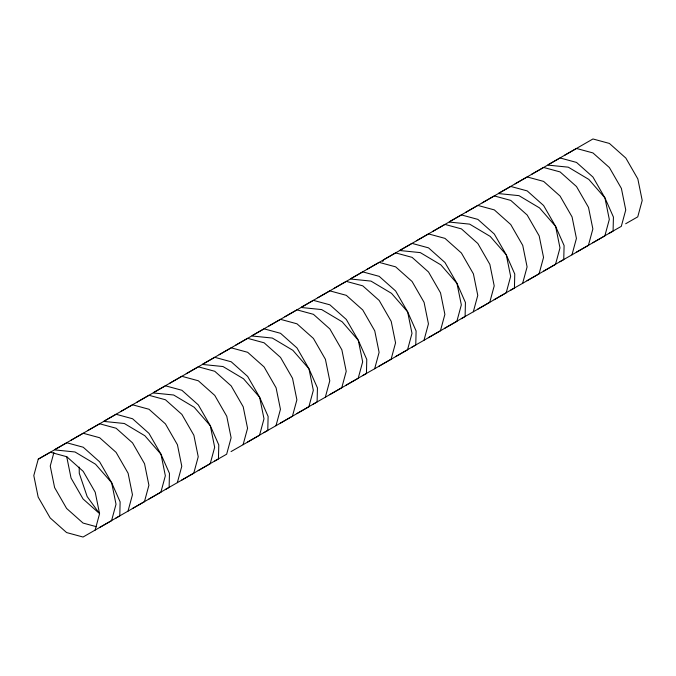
<?xml version="1.0" encoding="UTF-8"?>
<svg xmlns="http://www.w3.org/2000/svg" width="676" height="676" viewBox="0 0 676 676"><rect width="100%" height="100%" fill="white"/><g stroke="black" fill="none" stroke-linecap="round" stroke-linejoin="round"><path stroke-width="1.01" d="M111.827 520.419L119.787 515.898L120.125 501.871L111.658 482.723L95.544 464.226L75.002 451.974L54.435 449.878L38.253 459.148L33.8 475.549L38.16 497.063L50.159 517.934L66.594 532.561L83.047 537.031L111.565 520.647L116.019 504.245L111.658 482.723L99.651 461.86L83.224 447.225L66.772 442.763L54.697 449.65L103.766 421.401L124.333 423.497L144.875 435.75L160.989 454.247L169.456 473.394L169.118 487.421L161.15 491.934M53.911 452.548L50.244 466.051L54.604 487.573L66.603 508.437L83.038 523.063L96.584 526.748M95.122 530.136L99.575 513.735L95.215 492.221L83.207 471.349L66.78 456.722L50.328 452.252L38.253 459.148M115.934 518.044L128.009 511.149L132.462 494.748L128.102 473.234L116.095 452.362L99.668 437.735L83.216 433.265L71.141 440.16M128.009 511.149L160.896 492.162L165.35 475.76L160.989 454.247L148.982 433.375L132.555 418.748L116.095 414.278L104.028 421.173L153.097 392.917L173.664 395.012L194.206 407.273L210.321 425.762L218.787 444.909L218.441 458.936L210.481 463.457M165.265 489.559L177.332 482.672L181.785 466.271L177.433 444.749L165.426 423.886L148.999 409.259L132.538 404.789L120.472 411.676M177.332 482.672L210.219 463.685L214.672 447.284L210.321 425.762L198.313 404.899L181.886 390.272L165.426 385.802L153.359 392.688L202.428 364.44L222.995 366.536L243.529 378.788L259.643 397.285L268.118 416.433L267.772 430.46L259.812 434.972M231.04 451.585L243.106 444.698L247.56 428.297L243.199 406.775L231.2 385.911L214.774 371.285L198.313 366.815L186.246 373.701M243.106 444.698L259.55 435.2L264.003 418.799L259.643 397.285L247.644 376.414L231.217 361.787L214.757 357.317L202.682 364.212L251.751 335.964L272.318 338.051L292.86 350.312L308.974 368.809L317.45 387.948L317.103 401.975L309.143 406.496M263.927 432.598L275.994 425.711L280.447 409.31L276.087 387.787L264.088 366.924L247.653 352.297L231.2 347.827L219.125 354.714M275.994 425.711L308.881 406.724L313.334 390.322L308.974 368.809L296.975 347.937L280.54 333.31L264.088 328.84L252.013 335.727L301.082 307.479L321.649 309.574L342.191 321.827L358.305 340.324L366.772 359.471L366.434 373.498L358.474 378.011M313.25 404.121L325.325 397.235L329.778 380.833L325.418 359.311L313.419 338.439L296.984 323.812L280.532 319.342L268.457 326.238M325.325 397.235L358.212 378.247L362.666 361.846L358.305 340.324L346.306 319.452L329.871 304.825L313.419 300.364L301.344 307.25L350.413 279.002L370.98 281.098L391.522 293.35L407.636 311.847L416.103 330.986L415.765 345.014L407.805 349.534M362.581 375.636L374.656 368.75L379.109 352.348L374.749 330.834L362.75 309.963L346.315 295.336L329.863 290.866L317.788 297.753M374.656 368.75L407.543 349.762L411.997 333.361L407.636 311.847L395.629 290.976L379.202 276.349L362.75 271.879L350.675 278.765L399.744 250.517L420.311 252.613L440.853 264.865L456.968 283.362L465.434 302.51L465.096 316.537L457.128 321.049M411.912 347.16L423.987 340.273L428.44 323.872L424.08 302.349L412.073 281.478L395.646 266.851L379.194 262.389L367.119 269.276M423.987 340.273L456.875 321.286L461.328 304.884L456.968 283.362L444.96 262.491L428.533 247.864L412.073 243.402L400.006 250.289L449.075 222.041L469.643 224.136L490.185 236.389L506.299 254.886L514.766 274.025L514.419 288.06L506.459 292.573M461.243 318.683L473.318 311.788L477.771 295.387L473.411 273.873L461.404 253.001L444.977 238.375L428.516 233.904L416.45 240.8M473.318 311.788L506.197 292.801L510.65 276.399L506.299 254.886L494.291 234.014L477.864 219.387L461.404 214.917L449.337 221.812L498.406 193.556L518.974 195.651L539.516 207.904L555.621 226.401L564.097 245.549L563.75 259.576L555.79 264.096M510.574 290.198L522.641 283.312L527.094 266.91L522.742 245.388L510.735 224.525L494.308 209.89L477.847 205.428L465.781 212.315M522.641 283.312L555.528 264.324L559.981 247.923L555.621 226.401L543.622 205.538L527.195 190.902L510.735 186.441L498.668 193.328L547.737 165.079L568.296 167.175L588.838 179.427L604.952 197.924L613.428 217.064L613.081 231.099L605.121 235.611M559.905 261.722L571.972 254.827L576.425 238.425L572.065 216.911L560.066 196.04L543.639 181.413L527.179 176.943L515.104 183.838M571.972 254.827L604.859 235.84L609.313 219.438L604.952 197.924L592.953 177.053L576.518 162.426L560.066 157.956L547.991 164.851L592.953 138.969L609.406 143.439L625.841 158.066L637.84 178.937L642.2 200.451L637.747 216.852L625.672 223.748M382.709 261.663L383.562 259.778L395.629 252.892L412.09 257.362L428.516 271.989L440.524 292.86L444.884 314.374L440.431 330.775L428.356 337.67M564.435 155.353L576.51 148.466L592.962 152.937L609.397 167.564L621.396 188.427L625.756 209.949L621.303 226.35L609.228 233.237M531.547 174.34L543.622 167.454L560.074 171.915L576.51 186.551L588.509 207.414L592.869 228.936L588.416 245.337L576.349 252.224M482.225 202.825L494.291 195.93L510.752 200.4L527.179 215.027L539.178 235.899L543.538 257.412L539.085 273.814L527.018 280.709M432.893 231.302L444.96 224.415L461.421 228.877L477.847 243.512L489.855 264.375L494.207 285.897L489.754 302.299L477.687 309.185M334.231 288.263L346.306 281.377L362.759 285.838L379.194 300.465L391.193 321.337L395.553 342.859L391.1 359.26L379.025 366.147M284.9 316.74L296.975 309.853L313.427 314.323L329.863 328.95L341.862 349.822L346.222 371.335L341.769 387.737L329.694 394.623M235.569 345.225L247.644 338.33L264.096 342.8L280.532 357.427L292.531 378.298L296.891 399.82L292.438 416.222L280.371 423.108M169.803 383.199L181.869 376.304L198.33 380.774L214.757 395.401L226.764 416.272L231.116 437.786L226.663 454.188L214.596 461.083M136.915 402.186L148.982 395.291L165.443 399.761L181.869 414.388L193.877 435.26L198.229 456.773L193.775 473.175L181.709 480.07M87.584 430.663L99.651 423.776L116.111 428.238L132.538 442.873L144.546 463.736L148.906 485.258L144.453 501.66L132.378 508.546M592.784 242.735L604.859 235.84M543.462 271.211L555.528 264.324M494.131 299.696L506.197 292.801M444.8 328.173L456.875 321.286M395.468 356.658L407.543 349.762M346.137 385.134L358.212 378.247M296.806 413.611L308.881 406.724M247.484 442.096L259.55 435.2M198.153 470.572L210.219 463.685M148.821 499.057L160.896 492.162M99.49 527.533L111.565 520.647M66.687 456.562L71.048 478.076L83.047 498.947L99.482 513.574L87.162 496.573L79.269 473.327L79.202 467.099"/></g></svg>
